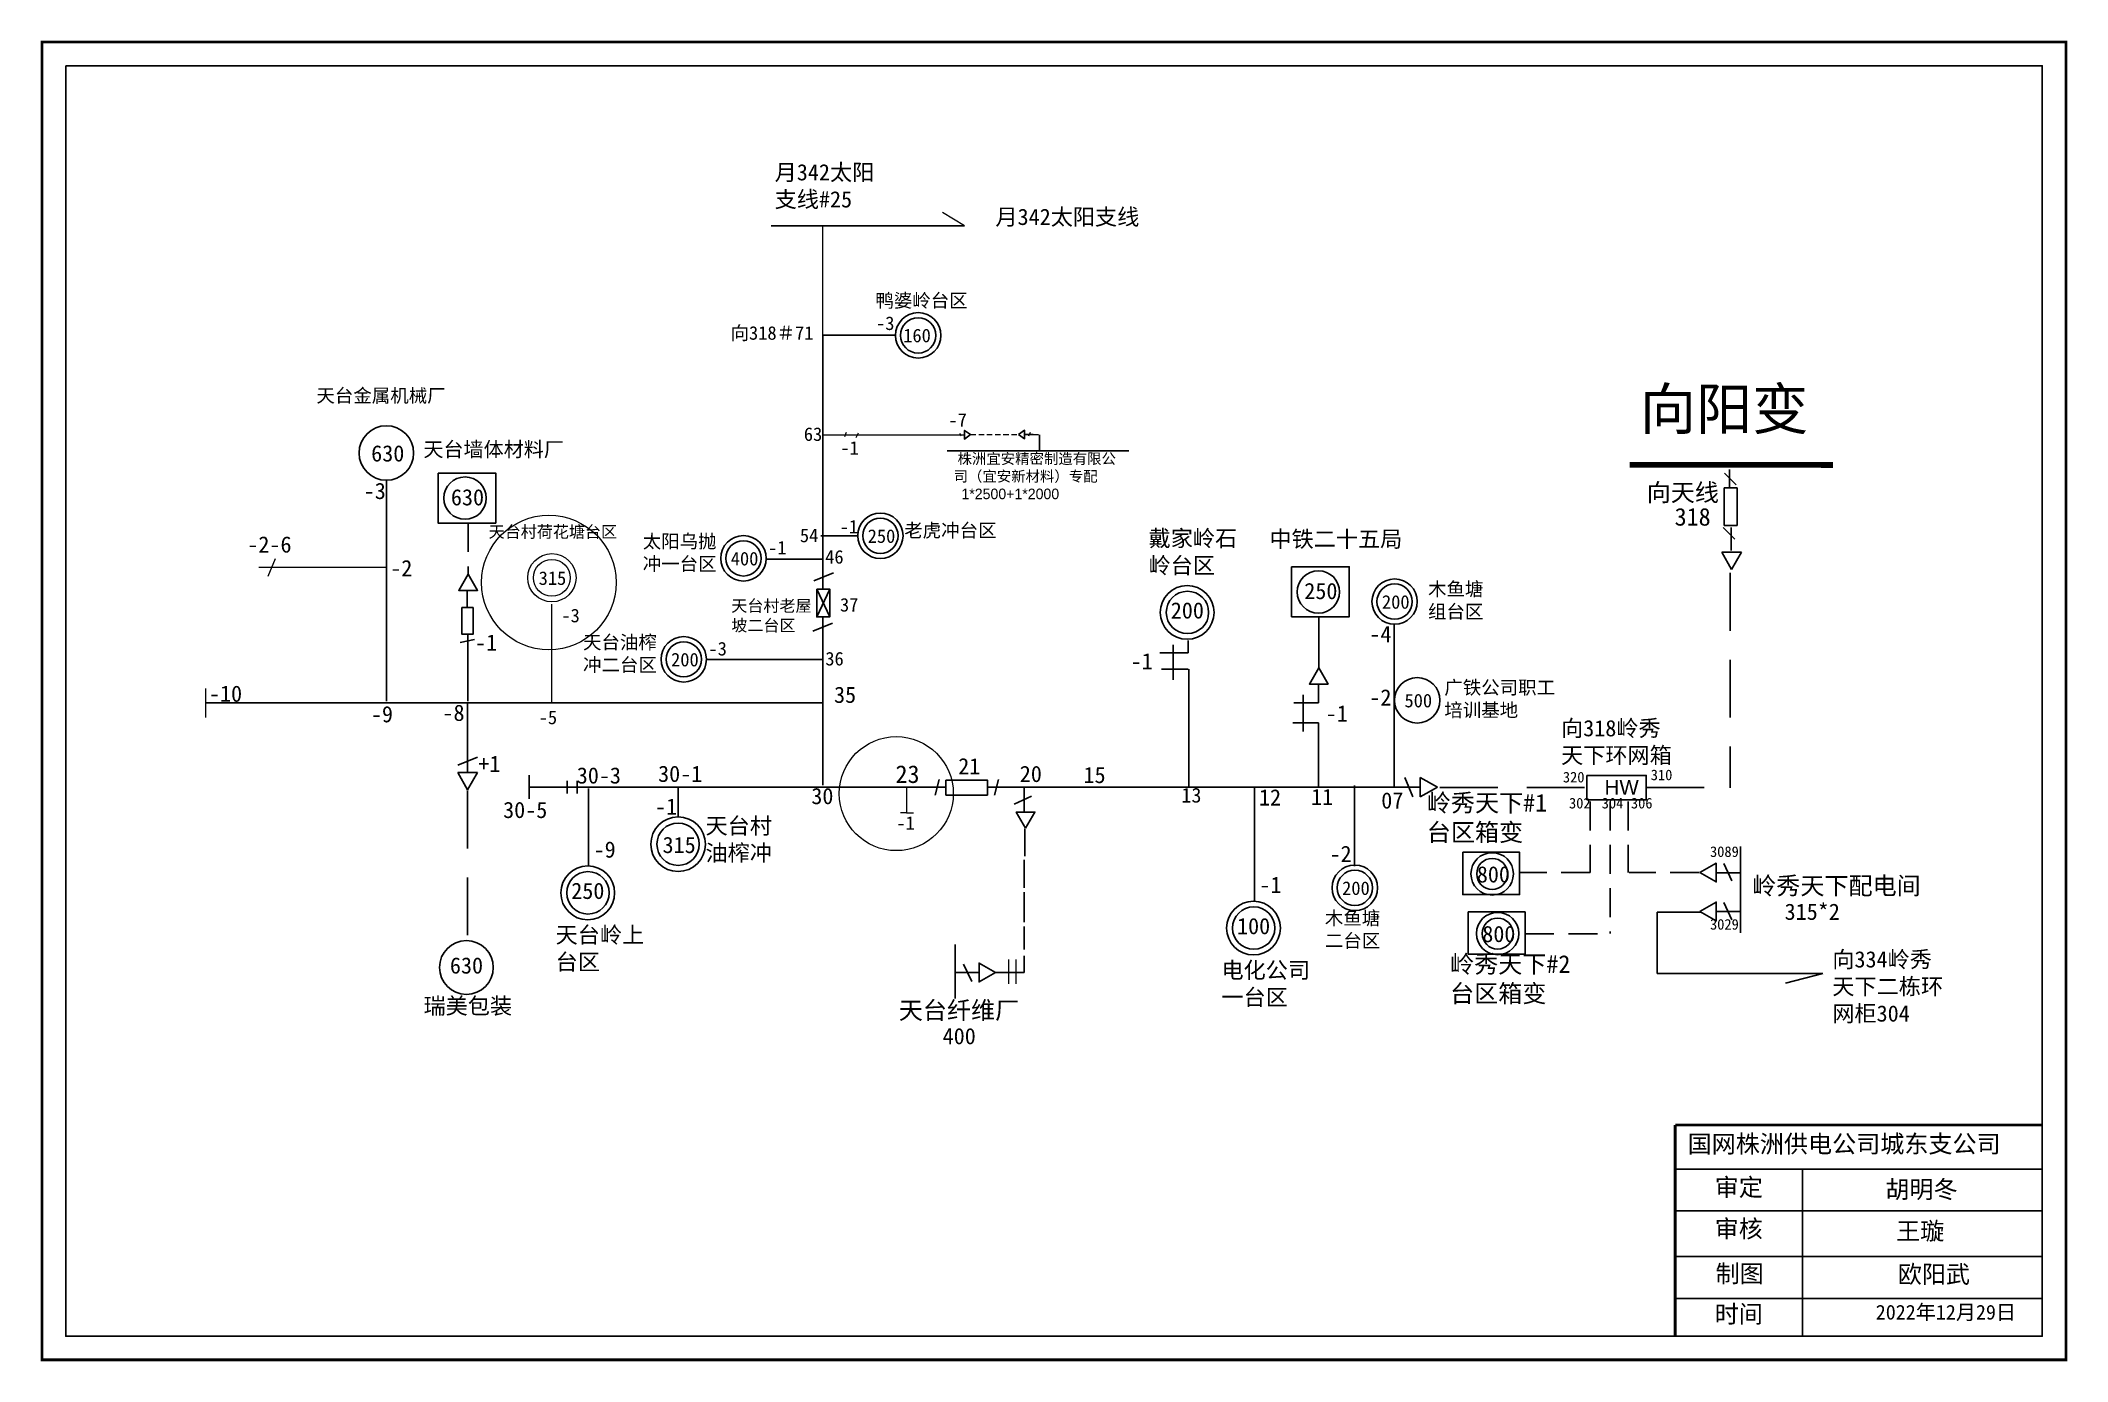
# Model space of a CAD drawing. Extents: x -31 to 314, y 273 to 497.
import ezdxf

# ---------------------------------------------------------------- set-up
doc = ezdxf.new("R2010")
doc.units = 0
doc.header["$LTSCALE"] = 0.774411
for name, pattern in [('ACAD_ISO02W100', [15, 12, -3]), ('DASHED2', [9.525, 6.35, -3.175]), ('HIDDEN', [0.375, 0.25, -0.125])]:
    doc.linetypes.add(name, pattern=pattern)
doc.layers.get('0').update_dxf_attribs({"linetype": 'CONTINUOUS'})
doc.layers.add('0-RefEdit0', color=7, linetype='CONTINUOUS')
doc.styles.add('SimSun_txtstyle_2.00_0_0', font='simsun.ttc', dxfattribs={"height": 2})
doc.styles.add('SimSun_txtstyle_2.30_0_0', font='', dxfattribs={"height": 2.3})
doc.styles.add('SimSun_txtstyle_2.76_0_0', font='', dxfattribs={"height": 2.76})
doc.styles.get("Standard").update_dxf_attribs({"font": '', "height": 2.5})
doc.styles.add('仿宋_txtstyle_2.50_0_0', font='simsun.ttc', dxfattribs={"height": 2.5})
doc.styles.add('仿宋_txtstyle_3.00_0_0', font='simsun.ttc', dxfattribs={"height": 3})
doc.styles.add('字体', font='', dxfattribs={"height": 2.5})
doc.styles.add('楷体_GB2312_txtstyle_7.80_0_0', font='SIMKAI.TTF', dxfattribs={"height": 7.8})
doc.styles.get('SimSun_txtstyle_2.30_0_0').set_extended_font_data('SimSun')
doc.styles.get('SimSun_txtstyle_2.76_0_0').set_extended_font_data('SimSun')
doc.styles.get('Standard').set_extended_font_data('SimSun')
doc.styles.get('字体').set_extended_font_data('楷体_GB2312')

msp = doc.modelspace()

# ---------------------------------------------------------------- linework, layer by layer
at = {"color": 0, "linetype": 'Continuous'}
for p, q in [((93.3, 465.75), (126.13, 465.75)), ((92.43, 409.09), (102, 409.09)), ((40.45, 394.93), (42.86, 395.45)), ((82.38, 392.05), (101.97, 392.05)), ((102.04, 384.65), (-2.79, 384.65)), ((62.27, 356.97), (62.27, 370.13)), ((121.84, 371.63), (121.18, 368.96)), ((131.91, 371.63), (131.25, 368.96)), ((175.42, 350.98), (175.42, 370.38)), ((192.42, 356.93), (192.42, 370.6)), ((251.31, 349.11), (243.85, 349.11)), ((243.85, 349.11), (243.85, 338.66)), ((243.85, 338.66), (272.01, 338.66)), ((272.01, 338.66), (265.7, 337.05))]:
    msp.add_line(p, q, dxfattribs=at)
at = {"color": 7, "linetype": 'Continuous', "lineweight": 0, "ltscale": 0.830027}
msp.add_line((102.04, 447.25), (102.04, 465.75), dxfattribs=at)
at = {"color": 7, "linetype": 'Continuous', "lineweight": 0, "ltscale": 2.032637}
msp.add_line((126.13, 465.75), (122.42, 468.01), dxfattribs=at)
at = {"color": 7, "linetype": 'DASHED2', "lineweight": 0, "ltscale": 0.188301}
for p, q in [((137.31, 430.62), (137.03, 430.01)), ((125.23, 430.23), (126.14, 430.23)), ((125.3, 430.43), (125.55, 430.03)), ((127.17, 430.24), (135.33, 430.24)), ((137.82, 430.28), (138.94, 430.28))]:
    msp.add_line(p, q, dxfattribs=at)
at = {"color": 7, "linetype": 'Continuous', "lineweight": 0, "ltscale": 1.07518}
for p, q in [((102.04, 430.23), (107.16, 430.23)), ((107.16, 430.23), (125.23, 430.23))]:
    msp.add_line(p, q, dxfattribs=at)
at = {"color": 7, "linetype": 'Continuous', "lineweight": 0, "ltscale": 0.331846}
for p, q in [((106.06, 430.58), (105.73, 429.89)), ((108.09, 430.52), (107.65, 429.69))]:
    msp.add_line(p, q, dxfattribs=at)
for p, q in [((123.18, 427.5), (154.08, 427.5)), ((136.42, 430.28), (137.82, 430.28)), ((138.9, 430.22), (138.9, 427.52)), ((186.29, 370.26), (186.29, 381.26))]:
    msp.add_line(p, q)
at = {"linetype": 'ACAD_ISO02W100'}
msp.add_line((256.15, 421.2), (256.15, 424.29), dxfattribs=at)
at = {"color": 7, "linetype": 'ByBlock', "ltscale": 2}
for p, q in [((27.92, 384.93), (27.92, 422.38)), ((199.18, 370.34), (199.18, 397.94)), ((258, 360.26), (258, 345.58)), ((257.95, 355.79), (254.05, 355.79)), ((256.54, 354.42), (255.17, 357.34)), ((257.95, 349.18), (254.05, 349.18)), ((256.54, 347.81), (255.17, 350.72))]:
    msp.add_line(p, q, dxfattribs=at)
at = {"linetype": 'Continuous'}
for p, q in [((257.29, 421.7), (255.31, 423.68)), ((257.07, 412.47), (255.09, 414.45)), ((256.45, 414.48), (256.45, 410.53)), ((256.47, 407.33), (254.84, 410.29)), ((254.87, 410.27), (258.22, 410.29)), ((258.22, 410.29), (256.47, 407.33)), ((41.64, 400.9), (41.64, 403.78)), ((101.02, 399.27), (103.24, 404)), ((101.02, 404), (103.24, 399.27)), ((186.35, 390.63), (186.35, 399.29)), ((183.71, 386.03), (183.71, 379.78)), ((186.29, 384.64), (186.28, 387.86)), ((182.13, 384.64), (186.29, 384.64)), ((186.29, 381.26), (181.92, 381.26)), ((52.15, 372.4), (52.15, 368.37)), ((246.94, 305.42), (309.3, 305.42)), ((268.58, 305.41), (268.58, 277.08)), ((246.94, 298.32), (309.3, 298.32)), ((246.94, 290.57), (309.3, 290.57)), ((246.94, 283.47), (309.3, 283.47))]:
    msp.add_line(p, q, dxfattribs=at)
at = {"color": 0, "linetype": 'DASHED2'}
for p, q in [((41.79, 415.22), (41.79, 406.55)), ((232.46, 367.91), (232.46, 355.85)), ((235.89, 367.91), (235.89, 345.49)), ((238.96, 367.91), (238.96, 355.85)), ((232.46, 355.85), (220.57, 355.85)), ((251, 355.85), (239.11, 355.85)), ((221.41, 345.4), (235.92, 345.4))]:
    msp.add_line(p, q, dxfattribs=at)
at = {"color": 7, "linetype": 'Continuous', "lineweight": 0, "ltscale": 0.68213}
for p, q in [((27.92, 407.69), (6.21, 407.69)), ((7.78, 406.19), (9.07, 409.19))]:
    msp.add_line(p, q, dxfattribs=at)
at = {"color": 7, "linetype": 'Continuous', "lineweight": 0, "ltscale": 0.897656}
msp.add_line((56.02, 384.65), (56.02, 401.43), dxfattribs=at)
at = {"color": 7}
for p, q in [((41.72, 384.96), (41.72, 396.28)), ((41.7, 372.85), (41.7, 384.59)), ((122.98, 370.34), (52.15, 370.34)), ((77.5, 365.32), (77.5, 370.26)), ((155.81, 370.34), (130.03, 370.34)), ((203.56, 370.34), (173.77, 370.34))]:
    msp.add_line(p, q, dxfattribs=at)
at = {"color": 7, "linetype": 'Continuous'}
for p, q in [((164.13, 393.19), (159.35, 393.19)), ((161.59, 394.53), (161.59, 388.56)), ((164.13, 395.28), (164.13, 393.19)), ((164.13, 390.36), (159.65, 390.36)), ((164.28, 390.41), (164.28, 373.04)), ((164.28, 373.13), (164.28, 370.35)), ((155.57, 370.36), (173.81, 370.36))]:
    msp.add_line(p, q, dxfattribs=at)
at = {"color": 7, "linetype": 'Continuous', "lineweight": 0, "ltscale": 1.082455}
msp.add_line((-2.79, 382.17), (-2.79, 387.13), dxfattribs=at)
at = {"color": 2, "linetype": 'Continuous'}
for p, q in [((58.63, 371.4), (58.63, 369.27)), ((60.31, 369.27), (60.31, 371.4))]:
    msp.add_line(p, q, dxfattribs=at)
at = {"color": 7, "linetype": 'Continuous', "lineweight": 0, "ltscale": 1.24566}
for p, q in [((116.3, 370.34), (116.3, 365.99)), ((116.3, 365.99), (115.24, 365.99)), ((116.3, 365.99), (117.48, 365.99))]:
    msp.add_line(p, q, dxfattribs=at)
at = {"color": 7, "linetype": 'Continuous', "ltscale": 2}
for p, q in [((137.51, 368.83), (134.6, 367.45)), ((136.31, 370.25), (136.31, 366.18)), ((136.38, 363.24), (136.38, 358.63)), ((136.29, 358), (136.29, 353.22)), ((136.29, 352.51), (136.29, 347.37)), ((136.29, 346.66), (136.29, 342.77)), ((124.54, 334.4), (124.54, 343.61)), ((136.29, 341.7), (136.29, 338.87)), ((124.59, 338.87), (128.49, 338.87)), ((125.99, 340.23), (127.37, 337.32)), ((136.29, 338.87), (131.15, 338.87))]:
    msp.add_line(p, q, dxfattribs=at)
at = {"color": 7, "linetype": 'Continuous', "lineweight": 0, "ltscale": 0.635876}
for p, q in [((133.64, 341.07), (133.64, 336.93)), ((134.85, 341.04), (134.85, 336.9))]:
    msp.add_line(p, q, dxfattribs=at)
at = {"linetype": 'Continuous', "const_width": 0.5}
msp.add_lwpolyline([(-30.63, 496.96), (313.34, 496.96), (313.34, 273), (-30.63, 273)], close=True, dxfattribs=at)
at = {"linetype": 'Continuous'}
for points in [[(-26.59, 492.92), (309.3, 492.92), (309.3, 277.04), (-26.59, 277.04)], [(36.69, 423.72), (46.49, 423.72), (46.49, 415.22), (36.69, 415.22)], [(181.72, 407.78), (191.52, 407.78), (191.52, 399.29), (181.72, 399.29)], [(101.02, 404), (103.24, 404), (103.24, 399.27), (101.02, 399.27)]]:
    msp.add_lwpolyline(points, close=True, dxfattribs=at)
for points in [[(127.17, 430.24), (126.14, 429.5), (126.15, 430.95), (127.17, 430.24)], [(135.33, 430.24), (136.36, 430.99), (136.35, 429.54), (135.33, 430.24)]]:
    msp.add_lwpolyline(points)
for points, const_width in [([(273.73, 425.1), (239.18, 425.12)], 1), ([(246.9, 312.93), (246.9, 277.2)], 0.5), ([(246.94, 312.93), (309.3, 312.93)], 0.5)]:
    msp.add_lwpolyline(points, dxfattribs=dict(at, const_width=const_width))
at = {"linetype": 'ACAD_ISO02W100'}
msp.add_lwpolyline([(257.48, 414.81), (255.27, 414.81), (255.27, 421.2), (257.48, 421.2)], close=True, dxfattribs=at)
for points in [[(41.79, 406.55), (40.19, 403.78), (43.38, 403.78)], [(186.35, 390.63), (184.75, 387.86), (187.94, 387.86)]]:
    msp.add_lwpolyline(points, close=True)
at = {"color": 0, "linetype": 'Continuous'}
for points in [[(40.74, 400.85), (42.64, 400.85), (42.64, 396.32), (40.74, 396.32)], [(231.92, 372.32), (242.01, 372.32), (242.01, 368.2), (231.92, 368.2)], [(122.98, 371.55), (130.03, 371.55), (130.03, 369), (122.98, 369)], [(210.83, 359.27), (220.48, 359.27), (220.48, 352.08), (210.83, 352.08)], [(211.76, 349.14), (221.41, 349.14), (221.41, 341.95), (211.76, 341.95)]]:
    msp.add_lwpolyline(points, close=True, dxfattribs=at)
at = {"color": 7, "linetype": 'Continuous'}
for points in [[(136.52, 363.35), (138.12, 366.11), (134.93, 366.11)], [(131.39, 338.83), (128.63, 340.43), (128.63, 337.24)]]:
    msp.add_lwpolyline(points, close=True, dxfattribs=at)
at = {"color": 7}
for points in [[(251.14, 355.82), (253.91, 354.23), (253.91, 357.42)], [(251.14, 349.21), (253.91, 347.62), (253.91, 350.81)]]:
    msp.add_lwpolyline(points, close=True, dxfattribs=at)
for centre, radius in [((118.27, 447.11), 3.86), ((27.89, 427.12), 4.64), ((111.85, 413.06), 3.86), ((88.58, 409.22), 3.86), ((163.99, 400.03), 4.57), ((199.24, 401.87), 3.86), ((78.43, 392.06), 3.86), ((203.08, 385.1), 3.86), ((77.47, 360.64), 4.64), ((62.11, 352.37), 4.57), ((192.48, 353.23), 3.86), ((175.26, 346.39), 4.57), ((41.49, 339.7), 4.57)]:
    msp.add_circle(centre, radius, dxfattribs=at)
for centre, radius in [((118.27, 447.11), 3), ((41.26, 419.45), 3.6), ((111.85, 413.06), 3), ((88.58, 409.22), 3), ((186.29, 403.51), 3.6), ((164.04, 400.03), 3.6), ((199.24, 401.87), 3), ((78.43, 392.06), 3), ((77.47, 360.64), 3.6), ((62.15, 352.38), 3.6), ((192.48, 353.23), 3), ((175.3, 346.39), 3.6)]:
    msp.add_circle(centre, radius)
at = {"color": 20, "linetype": 'Continuous', "lineweight": 0, "ltscale": 1.24566, "true_color": 0xef4810}
for centre, radius in [((55.51, 405.11), 11.43), ((114.55, 369.24), 9.69)]:
    msp.add_circle(centre, radius, dxfattribs=at)
at = {"color": 7, "linetype": 'Continuous', "lineweight": 0, "ltscale": 0.897656}
for radius in [4.1, 3.13]:
    msp.add_circle((56.02, 405.92), radius, dxfattribs=at)
at = {"color": 0}
for centre, radius in [((215.82, 355.6), 3.6), ((215.82, 355.6), 2.63), ((216.75, 345.46), 3.6), ((216.75, 345.46), 2.63)]:
    msp.add_circle(centre, radius, dxfattribs=at)
at = {"layer": '0-RefEdit0', "ltscale": 2}
for p, q in [((102.04, 403.93), (102.04, 447.25)), ((102.04, 370.65), (102.04, 399.34))]:
    msp.add_line(p, q, dxfattribs=at)
at = {"layer": '0-RefEdit0', "color": 0, "linetype": 'ByBlock', "ltscale": 2}
for p, q in [((114.42, 447.13), (102.07, 447.13)), ((101.74, 413.03), (107.92, 413.03))]:
    msp.add_line(p, q, dxfattribs=at)
at = {"layer": '0-RefEdit0', "color": 7, "linetype": 'ByBlock', "ltscale": 2}
for p, q in [((103.87, 406.75), (100.54, 405.39)), ((43.36, 375.43), (40.03, 374.07)), ((43.36, 372.84), (40.03, 372.84)), ((40.03, 372.84), (41.69, 369.88)), ((41.69, 369.88), (43.36, 372.84)), ((200.98, 372), (202.33, 368.67)), ((203.57, 372), (203.57, 368.67)), ((206.53, 370.33), (203.57, 372)), ((203.57, 368.67), (206.53, 370.33))]:
    msp.add_line(p, q, dxfattribs=at)
at = {"layer": '0-RefEdit0', "color": 0, "linetype": 'DASHED2', "ltscale": 2}
for p, q in [((256.27, 406.75), (256.28, 370.25)), ((41.69, 369.75), (41.69, 344.78)), ((206.95, 370.26), (231.92, 370.26)), ((242.01, 370.26), (256.25, 370.26))]:
    msp.add_line(p, q, dxfattribs=at)
at = {"layer": '0-RefEdit0', "linetype": 'ByBlock', "ltscale": 2}
msp.add_line((103.7, 398.2), (100.37, 396.84), dxfattribs=at)

# ---------------------------------------------------------------- texts
at = {"color": 7, "linetype": 'HIDDEN'}
for s, p in [('岭秀天下配电间', (260.01, 352.09)), ('天台纤维厂', (114.98, 330.92))]:
    msp.add_text(s, height=3, dxfattribs=at).set_placement(p)
at = {"color": 0, "char_height": 2.76, "attachment_point": 1}
for s, insert, width in [('月342太阳支线#25', (93.88, 476.21), 18.1088), ('月342太阳支线', (131.4, 468.63), 30.9996), ('向318岭秀天下环网箱', (227.53, 381.74), 19.6211), ('800', (213.21, 356.9), 5.8052), ('315*2', (265.52, 350.55), 5.8052), ('800', (214.14, 346.77), 5.8052), ('向334岭秀天下二栋环网柜304', (273.63, 342.46), 19.6211)]:
    msp.add_mtext(s, dxfattribs=dict(at, insert=insert, width=width))
at = {"color": 7, "attachment_point": 1}
for s, insert, char_height, width in [('鸭婆岭台区', (111, 454.18), 2.3, 36.4088), ('向318＃71', (86.38, 448.67), 2.3, 16.4292), ('-3', (111.11, 450.32), 2.3, 16.4292), ('160', (115.73, 448.24), 2.3, 4.8377), ('天台金属机械厂', (16, 438.03), 2.3, 36.4088), ('630', (25.31, 428.44), 2.76, 5.8052), ('天台墙体材料厂', (34.19, 429), 2.5, 25.208), ('-1', (105.05, 429.14), 2.3, 16.4292), ('-3', (24.04, 422.06), 2.76, 19.715), ('太阳乌抛冲一台区', (71.46, 413.27), 2.3, 14.2382), ('54', (98.17, 414.27), 2.3, 16.4292), ('-1', (104.94, 415.75), 2.3, 16.4292), ('250', (109.69, 414.15), 2.3, 4.8377), ('老虎冲台区', (115.9, 415.12), 2.3, 36.4088), ('戴家岭石岭台区', (157.43, 414.01), 2.76, 15.2625), ('中铁二十五局', (177.96, 413.89), 2.76, 25.208), ('400', (86.42, 410.32), 2.3, 4.8377), ('-1', (92.77, 412.18), 2.3, 16.4292), ('46', (102.47, 410.62), 2.3, 16.4292), ('木鱼塘组台区', (204.92, 405.16), 2.3, 11.3519), ('-3', (57.63, 400.65), 2.3, 16.4292), ('{\\H0.7246x;天台村老屋坡二台区}', (86.51, 402.16), 2.76, 15.721), ('37', (104.98, 402.48), 2.3, 16.4292), ('200', (197.09, 402.96), 2.3, 4.8377), ('-1', (42.96, 396.3), 2.76, 19.715), ('天台油榨冲二台区', (61.31, 396.11), 2.3, 14.2382), ('-4', (194.95, 397.73), 2.76, 19.715), ('200', (76.28, 393.16), 2.3, 4.8377), ('-3', (82.63, 395.02), 2.3, 16.4292), ('36', (102.49, 393.32), 2.3, 16.4292), ('-1', (154.38, 393.11), 2.76, 19.715), ('35', (103.97, 387.42), 2.76, 19.715), ('-2', (194.95, 386.97), 2.76, 19.715), ('500', (200.92, 386.2), 2.3, 4.8377), ('广铁公司职工培训基地', (207.69, 388.43), 2.3, 19.5244), ('-9', (25.26, 384.12), 2.76, 19.715), ('-8', (37.42, 384.36), 2.76, 19.715), ('+1', (43.52, 375.69), 2.76, 19.715), ('30-3', (60.25, 373.71), 2.76, 8.1877), ('30-1', (74.07, 373.99), 2.76, 19.715), ('23', (114.42, 374.05), 3, 3.6763), ('15', (146.37, 373.79), 2.76, 19.715), ('30', (100.11, 370.21), 2.76, 19.715), ('13', (163.01, 370.22), 2.5, 19.715), ('12', (176.19, 369.98), 2.76, 19.715), ('11', (185.04, 370.05), 2.76, 19.715), ('07', (196.97, 369.46), 2.76, 19.715), ('30-5', (47.73, 367.85), 2.76, 19.715), ('-1', (73.55, 368.42), 2.76, 19.715), ('天台村油榨冲', (82.13, 365.16), 2.76, 12.3041), ('315', (74.83, 361.9), 2.76, 5.8052), ('-9', (63.11, 361.12), 2.76, 19.715), ('-1', (176.26, 355.13), 2.76, 19.715), ('200', (190.32, 354.32), 2.3, 4.8377), ('木鱼塘二台区', (187.39, 349.24), 2.3, 11.3519), ('天台岭上台区', (56.66, 346.62), 2.76, 15.2625), ('电化公司一台区', (169.81, 340.63), 2.76, 15.2625), ('瑞美包装', (34.2, 334.56), 2.76, 20.4328), ('400', (122.43, 329.41), 2.76, 5.8052)]:
    msp.add_mtext(s, dxfattribs=dict(at, insert=insert, char_height=char_height, width=width))
at = {"color": 7, "linetype": 'Continuous', "insert": (240.92, 438.11), "char_height": 7, "width": 132.2648, "attachment_point": 1, "style": '字体'}
msp.add_mtext('向阳变', dxfattribs=at)
at = {"color": 7, "attachment_point": 1}
for s, insert, char_height, width, style in [('63', (98.84, 431.48), 2.3, 16.4292, 'SimSun_txtstyle_2.30_0_0'), ('-7', (123.41, 433.87), 2.3, 16.4292, 'SimSun_txtstyle_2.30_0_0'), ('天台村荷花塘台区', (45.27, 414.74), 2, 25.208, 'SimSun_txtstyle_2.00_0_0'), ('-2-6', (4.26, 412.96), 2.76, 19.715, 'SimSun_txtstyle_2.76_0_0'), ('-2', (28.55, 408.94), 2.76, 19.715, 'SimSun_txtstyle_2.76_0_0'), ('315', (53.77, 407.01), 2.3, 4.8377, 'SimSun_txtstyle_2.30_0_0'), ('-10', (-2.26, 387.6), 2.76, 19.715, 'SimSun_txtstyle_2.76_0_0'), ('-5', (53.78, 383.34), 2.3, 16.4292, 'SimSun_txtstyle_2.30_0_0'), ('-1', (114.56, 365.4), 2.3, 16.4292, 'SimSun_txtstyle_2.30_0_0')]:
    msp.add_mtext(s, dxfattribs=dict(at, insert=insert, char_height=char_height, width=width, style=style))
at = {"insert": (124.29, 427.05), "char_height": 1.7942, "width": 29.4789, "attachment_point": 1, "style": '楷体_GB2312_txtstyle_7.80_0_0'}
msp.add_mtext('{\\fￋￎￌ￥|b0|i0|c134|p2; 株洲宜安精密制造有限公司（宜安新材料）专配\\P  1*2500+1*2000}', dxfattribs=at)
at = {"char_height": 2.76, "attachment_point": 1}
for s, insert, width in [('630', (38.86, 420.98), 5.8052), ('250', (183.89, 405.05), 5.8052), ('200', (161.2, 401.75), 5.8052), ('-1', (187.53, 384.24), 19.715), ('-2', (188.18, 360.38), 19.715), ('250', (59.31, 354.1), 5.8052), ('100', (172.46, 348.11), 5.8052), ('630', (38.69, 341.42), 5.8052)]:
    msp.add_mtext(s, dxfattribs=dict(at, insert=insert, width=width))
at = {"linetype": 'Continuous', "char_height": 3, "attachment_point": 1}
for s, insert, width in [('向天线', (242.08, 421.92), 13.2498), ('318', (246.83, 417.78), 6.7865)]:
    msp.add_mtext(s, dxfattribs=dict(at, insert=insert, width=width))
at = {"color": 7, "linetype": 'Continuous', "attachment_point": 1}
for s, insert, char_height, width in [('21', (125.08, 375.28), 2.76, 19.715), ('20', (135.54, 373.97), 2.76, 19.715), ('岭秀天下#1台区箱变', (204.72, 369.18), 3, 21.1006), ('岭秀天下#2台区箱变', (208.67, 341.78), 3, 21.9291)]:
    msp.add_mtext(s, dxfattribs=dict(at, insert=insert, char_height=char_height, width=width))
at = {"linetype": 'Continuous', "attachment_point": 1}
for s, insert, char_height, width, style in [('{\\H0.72x;320}', (227.84, 372.94), 2.5, 28.7955, '字体'), ('{\\H0.72x;310}', (242.77, 373.32), 2.5, 28.7955, '字体'), ('{\\fArial|b0|i0|c0|p32;HW}', (234.92, 371.57), 2.5, 28.7955, '字体'), ('{\\H0.72x;302}', (228.88, 368.52), 2.5, 28.7955, '字体'), ('{\\H0.72x;304}', (234.44, 368.52), 2.5, 28.7955, '字体'), ('{\\H0.72x;306}', (239.4, 368.52), 2.5, 28.7955, '字体'), ('{\\H0.72x;3089}', (252.84, 360.28), 2.5, 28.7955, '字体'), ('{\\H0.72x;3029}', (252.84, 347.93), 2.5, 28.7955, '字体'), ('国网株洲供电公司城东支公司', (249.04, 311.22), 3, 82.0179, '仿宋_txtstyle_3.00_0_0'), ('审定', (253.64, 303.86), 3, 23.4615, '字体'), ('胡明冬', (282.65, 303.5), 3, 23.4615, '仿宋_txtstyle_3.00_0_0'), ('审核', (253.64, 296.8), 3, 23.4615, '字体'), ('{\\fSimSun|b0|i0|c134|p2;王璇}', (284.48, 296.42), 3, 33.0539, '仿宋_txtstyle_3.00_0_0'), ('制图', (253.8, 289.18), 3, 23.4615, '字体'), ('欧阳武', (284.75, 289.08), 3, 23.4615, '仿宋_txtstyle_3.00_0_0'), ('时间', (253.64, 282.3), 3, 23.4615, '字体'), ('2022年12月29日', (281.01, 282.37), 2.5, 27.9077, '仿宋_txtstyle_2.50_0_0')]:
    msp.add_mtext(s, dxfattribs=dict(at, insert=insert, char_height=char_height, width=width, style=style))

doc.saveas('drawing.dxf')
